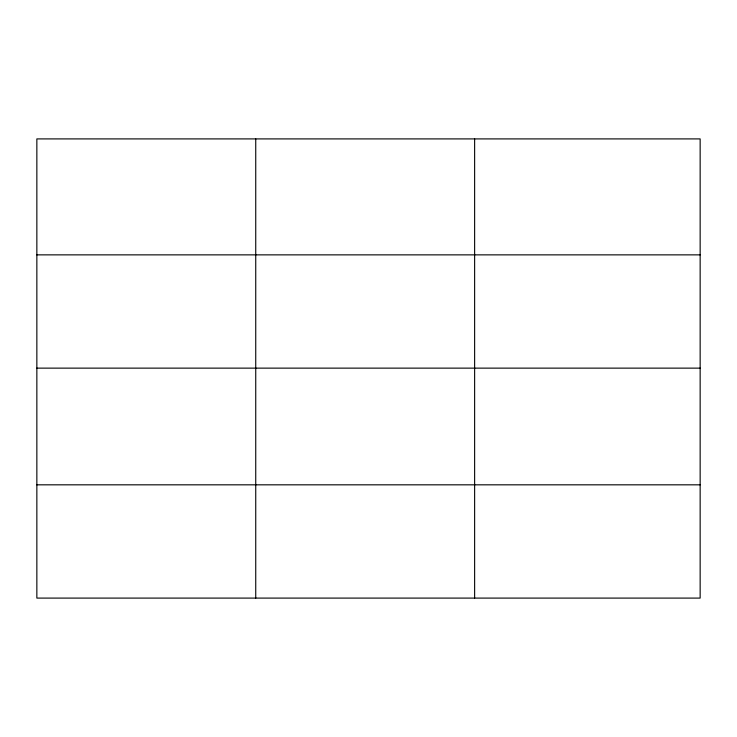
<?xml version="1.0" encoding="UTF-8"?>
<svg xmlns="http://www.w3.org/2000/svg" width="737" height="737" viewBox="0 0 737 737"><rect width="100%" height="100%" fill="white"/><g stroke="black" fill="none" stroke-linecap="round" stroke-linejoin="round"><path stroke-width="1.11" d="M700.15 368.132L700.15 138.906L36.85 138.906L36.85 598.094L700.15 598.094L700.15 368.132L36.85 368.132M36.85 254.864L700.15 254.864M36.85 484.826L700.15 484.826M474.628 138.906L474.628 598.094M255.739 138.906L255.739 598.094"/></g></svg>
